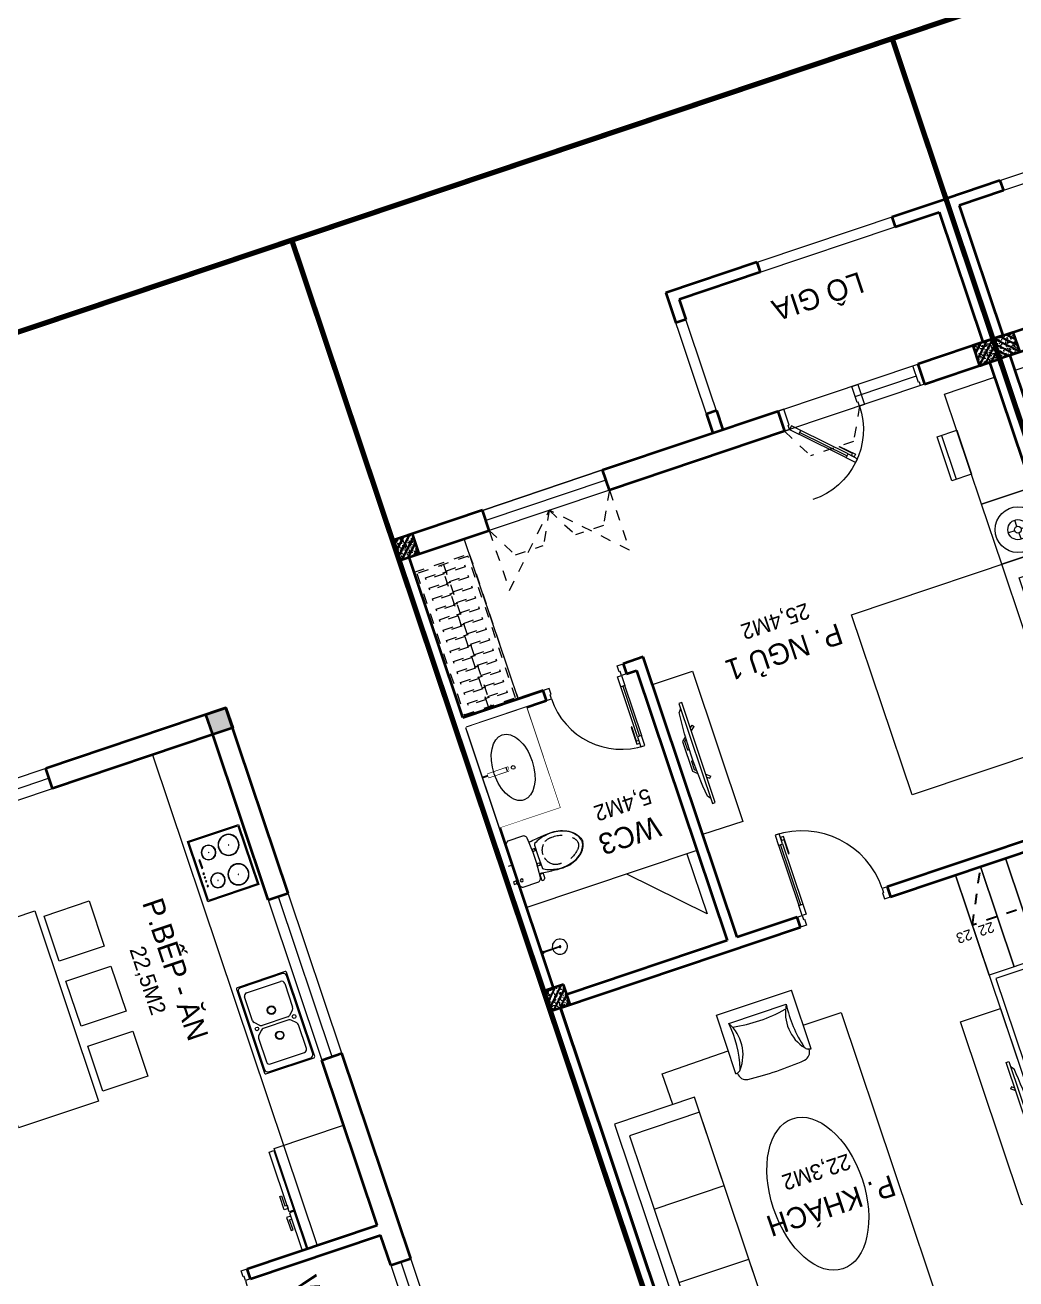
# Model space of a CAD drawing. Header units: metres. Extents: x 568336 to 569219, y 2065964 to 2066430.
# Drawn here: x 568500.63 to 568510.02, y 2066183.49 to 2066195.36 of the extents above; entities that cross this region are included whole.
import ezdxf

# ---------------------------------------------------------------- set-up
doc = ezdxf.new("R2010")
doc.units = ezdxf.units.M
for name, pattern in [('$AUDIT_BAD_LTYPE2', [0]), ('CENTER', [2, 1.25, -0.25, 0.25, -0.25]), ('DASHDOT2', [0.5, 0.25, -0.125, 0, -0.125]), ('HIDDEN', [0.375, 0.25, -0.125]), ('HIDDEN2', [0.1875, 0.125, -0.0625]), ('X-5M-G-MB PHONGNGU$0$HIDDEN2', [0.1875, 0.125, -0.0625]), ('xref-thap C (mb tang 32-2)$0$HIDDEN', [0.375, 0.25, -0.125])]:
    doc.linetypes.add(name, pattern=pattern)
doc.layers.get('0').update_dxf_attribs({"linetype": 'CONTINUOUS'})
doc.layers.get('DEFPOINTS').update_dxf_attribs({"linetype": 'CONTINUOUS'})
for name, color, linetype, lineweight in [('-CENTER', 143, 'CENTER', 13), ('-CONCRETE', 1, 'CONTINUOUS', 35), ('-DIM', 9, 'CONTINUOUS', 13), ('-DOOR', 137, 'CONTINUOUS', 9), ('-FURNITURE', 46, 'CONTINUOUS', 9), ('-HATCH', 8, 'CONTINUOUS', 5), ('-LINE1', 7, 'CONTINUOUS', 18), ('-LINE2', 252, 'CONTINUOUS', 9), ('-STEEL1', 1, 'CONTINUOUS', 35), ('-TEXT', 7, 'CONTINUOUS', 15), ('-WALL', 4, 'CONTINUOUS', 35), ('TEXT25', 2, 'CONTINUOUS', 13)]:
    doc.layers.add(name, color=color, linetype=linetype, lineweight=lineweight)
doc.layers.add('-RANH GIOI LO DAT', color=12, linetype='CONTINUOUS')
doc.layers.add('1-NETMANH', color=8, linetype='CONTINUOUS')
doc.styles.add('SVN_AVO_thuong', font='')
doc.styles.add('T1', font='', dxfattribs={"height": 200})
doc.styles.add('vnavanth', font='', dxfattribs={"width": 0.8})
doc.styles.get('SVN_AVO_thuong').set_extended_font_data('SVN-Avo')
doc.styles.get('T1').set_extended_font_data('VNgeometric Light')
doc.styles.get('vnavanth').set_extended_font_data('.VnAvantH')

# ---------------------------------------------------------------- blocks, each defined once
blk = doc.blocks.new('*U18')
at = {"linetype": '$AUDIT_BAD_LTYPE2'}
for p, q in [((70, 100), (69.99999999999999, 599.9999999999982)), ((89.99999999999999, 599.9999999999982), (90, 100))]:
    blk.add_line(p, q, dxfattribs=at)
for points in [[(49.99999999999999, 599.9999999999982), (89.99999999999999, 599.9999999999982), (89.99999999999999, 699.9999999999982), (49.99999999999999, 699.9999999999982), (49.99999999999999, 599.9999999999982)], [(49.99999999999999, 602.9059272893337), (50, 100)], [(50, 100), (90, 100), (90, 0), (50, 0), (50, 100)]]:
    blk.add_lwpolyline(points)
for points in [[(118.2698876160139, 494.5156181119073), (118.2698876160139, 664.1349438079906), (89.99999999999999, 664.1349438079906), (89.99999999999999, 635.8650561920058), (112.6159100928053, 635.8650561920058), (112.6159100928053, 494.5156181119073)], [(0, 0), (50, 0), (50, -40), (60, -40), (60, -100.0001724930698), (0, -100.0001724930698)], [(799.9999999999982, 7.105427357601134e-15), (749.9999999999982, 7.105427357601134e-15), (749.9999999999982, -40), (739.9999999999982, -40), (739.9999999999982, -100.0001724930698), (799.9999999999982, -100.0001724930698)]]:
    blk.add_lwpolyline(points, close=True)
at = {"linetype": '$AUDIT_BAD_LTYPE2', "ltscale": 0.3}
blk.add_arc((50, 0), 699.9999999999982, 0, 90, dxfattribs=at)
blk = doc.blocks.new('A$C14986441')
at = {"ltscale": 3}
for p, q in [((-250.0000004096655, 420.0579938191804), (-250.0000000046566, -419.9420061808196)), ((239.9999995855615, 430.0579940553871), (-240.0000004144385, 430.0579938240116)), ((249.9999999953434, -419.9420059388503), (249.9999995903345, 420.0579940611497)), ((-200.0000003639143, 325.0579938432784), (-200.0000002492452, 87.48440071480582)), ((169.9999996216502, 355.0579940216267), (-170.0000003783498, 355.0579938577721)), ((199.9999997507548, 87.48440090671647), (199.9999996360857, 325.0579940361204)), ((-191.2132036748226, 66.27119728422258), (-148.7867967832135, 23.84479043312604)), ((-127.5735933431424, 15.05799387820298), (127.5735929142684, 15.05799400119577)), ((148.7867963454919, 23.84479057660792), (191.213203196472, 66.27119746763492)), ((-200.0000000505825, -324.9420061567216), (-200.0000001650769, -87.36841302824905)), ((-191.2132036109688, -66.15520958823618), (-148.7867967602797, -23.72880269627785)), ((-127.5735933287069, -14.94200612179702), (127.5735929288203, -14.94200599880423)), ((148.7867963684257, -23.72880255279597), (191.2132032602094, -66.15520940389251)), ((199.9999998349231, -87.36841283540707), (199.9999999494175, -324.9420059638796)), ((169.9999999639113, -354.9420059783733), (-170.0000000360887, -354.9420061422279)), ((-240, -429.9420061759884), (240, -429.9420059446129))]:
    blk.add_line(p, q, dxfattribs=at)
blk.add_lwpolyline([(239.9999999807333, -389.9420059446129), (239.99999960477, 390.0579940553871, 0.414213562373095), (209.9999995903345, 420.0579940408934), (-210.0000004096655, 420.0579938384471, 0.414213562373095), (-240.00000039523, 390.0579938240116), (-240.0000000192667, -389.9420061759884, 0.414213562373095), (-210.0000000046566, -419.9420061615529), (209.9999999953434, -419.9420059591066, 0.414213562373095)], format="xyb", close=True, dxfattribs=at)
for centre, radius in [((-2.675224095582962e-07, 125.0579939396703), 40), ((-2.675224095582962e-07, 125.0579939396703), 35), ((-185.5000002072193, 0.05799385026330128), 17.5), ((185.4999997927807, 0.05799402913544327), 17.5), ((-1.469743438065052e-07, -124.9420060603297), 40), ((-1.469743438065052e-07, -124.9420060603297), 35)]:
    blk.add_circle(centre, radius, dxfattribs=at)
for centre, radius, start, end in [((-240.0000004096655, 420.0579938240116), 10, 90.00000002668041, 180.0000000266804), ((239.9999995903345, 420.0579940553871), 10, 2.668042644536231e-08, 90.00000002668041), ((-170.0000003639143, 325.0579938577721), 30, 90.00000002668041, 180.0000000266804), ((169.9999996360857, 325.0579940216267), 30, 2.668042644536231e-08, 90.00000002668041), ((-170.0000002492452, 87.48440073023085), 30, 180.0000000266804, 225.0000000235824), ((-127.5735933576361, 45.05799387820298), 30, 225.0000000235824, 270.0000000266804), ((127.5735928997747, 45.05799400119577), 30, 270.0000000266804, 315.0000000235823), ((169.9999997507548, 87.48440089315409), 30, 315.0000000235823, 2.668042644536231e-08), ((-170.0000001650769, -87.36841301375534), 30, 135.0000000235824, 180.0000000266804), ((-127.5735933142714, -44.94200612179702), 30, 90.00000002668041, 135.0000000235824), ((127.5735929432558, -44.94200599880423), 30, 45.00000002358239, 90.00000002668041), ((169.9999998349231, -87.36841284896946), 30, 2.668042644536231e-08, 45.00000002358239), ((-170.0000000505825, -324.9420061422279), 30, 180.0000000266804, 270.0000000266804), ((169.9999999494175, -324.9420059783733), 30, 270.0000000266804, 2.668042644536231e-08), ((-240.0000000046566, -419.9420061759884), 10, 180.0000000266804, 270.0000000266804), ((239.9999999953434, -419.9420059446129), 10, 270.0000000266804, 2.668042644536231e-08)]:
    blk.add_arc(centre, radius, start, end, dxfattribs=at)
blk = doc.blocks.new('A$C55AD6C8F')
at = {"ltscale": 3}
for p, q in [((-750, 623.9554341743351), (-750, 1000.000000000058)), ((-750, 1000.000000000058), (-704.3477934409166, 1000.000000000058)), ((-704.3477934409166, 1000.000000000058), (-704.3477934409166, 623.9554341743351)), ((0, 1000), (-695.2173631351907, 1000.000000000058)), ((-695.2173631351907, 1000.000000000058), (-695.2173631351907, 5.820766091346741e-11)), ((0, 0), (0, 1000)), ((-704.3477934409166, 623.9554341743351), (-749.9999999999418, 623.9554341743351)), ((-750, 613.395983129798), (-750, 17.63542316207895)), ((-704.3477934409166, 613.395983129798), (-749.9999999999418, 613.3959831297398)), ((-704.3477934409166, 17.63542316207895), (-704.3477934409166, 613.395983129798)), ((-750, 17.63542316207895), (-704.3477934409166, 17.63542316207895)), ((-695.2173631351907, 5.820766091346741e-11), (0, 0))]:
    blk.add_line(p, q, dxfattribs=at)
at = {"ltscale": 3, "elevation": -2.790667130434782e-09}
for points in [[(-750.0000000003492, 688.433921672462), (-750.0000000003492, 656.9339216743247), (-790.097850547405, 656.9339216743247), (-790.097850547405, 788.4142628387199), (-770.7718286834424, 788.4142628387199), (-770.7718286834424, 688.433921672462)], [(-750.0000000003492, 548.917495631671), (-750.0000000003492, 580.4174956298084), (-790.097850547405, 580.4174956298084), (-790.097850547405, 448.9371544654132), (-770.7718286834424, 448.9371544654132), (-770.7718286834424, 548.917495631671)]]:
    blk.add_lwpolyline(points, close=True, dxfattribs=at)
blk = doc.blocks.new('A$C23F441E4')
at = {"ltscale": 3}
blk.add_lwpolyline([(-300, -0.0002277038292959332), (-300, -510.0002277038293), (300, -510.0002277038293), (300, -0.0002277038292959332), (-300, -0.0002277038292959332)], dxfattribs=at)
for points in [[(-290, -10.0002277038293), (-290, -500.0002277038293), (290, -500.0002277038293), (290, -10.0002277038293)], [(-99.92361733876169, -45.7805013358593), (-15.01730352267623, -45.7805013358593), (-15.01730352267623, -56.33586340083275), (-99.92361733876169, -56.33586340083275)]]:
    blk.add_lwpolyline(points, close=True, dxfattribs=at)
for centre, radius in [((-139, -156.0002277038293), 70), ((-139, -156.0002277038293), 67), ((36.90287313051522, -47.90127239702269), 6.597286366527707), ((74.40287313051522, -47.90127239702269), 6.597286366527707), ((139, -156.0002277038293), 70), ((139, -156.0002277038293), 67), ((111.9028731305152, -47.90127239702269), 6.597286366527707), ((160.4028731305152, -47.90127239702269), 6.597286366527707), ((-139, -156.0002277038293), 2), ((139, -156.0002277038293), 2), ((-147.0336941294372, -358.653199238237), 100), ((-147.0336941294372, -358.653199238237), 97), ((147.0336941294372, -358.653199238237), 100), ((147.0336941294372, -358.653199238237), 97), ((-147.0336941294372, -358.653199238237), 2), ((147.0336941294372, -358.653199238237), 2)]:
    blk.add_circle(centre, radius, dxfattribs=at)
blk = doc.blocks.new('A$C5C575821')
at = {"layer": '-CONCRETE'}
h = blk.add_hatch(color=256, dxfattribs=at)
h.dxf.hatch_style = 1
h.paths.add_polyline_path([(-0.00237559899687767, 200.0000000000146), (-0.00237559899687767, 1.455191522836685e-11), (199.9976244010031, 1.455191522836685e-11), (199.9976244010031, 200.0000000000146)])
blk.add_lwpolyline([(-0.00237559899687767, 1.455191522836685e-11), (199.9976244010031, 1.455191522836685e-11), (199.9976244010031, 200.0000000000146), (-0.00237559899687767, 200.0000000000146)], close=True, dxfattribs=at)
blk = doc.blocks.new('A$C2896516a')
for points in [[(75, 1385.934425984509), (525, 1385.934425905347), (525.0000000782311, 1835.934425905347), (75.0000000782311, 1835.934425984509), (75, 1385.934425984509)], [(725, 1385.934425870422), (1175, 1385.934425792191), (1175.000000078231, 1835.934425792191), (725.0000000782311, 1835.934425870422), (725, 1385.934425870422)], [(1375, 1385.934425753978), (1825, 1385.934425675747), (1825.000000078231, 1835.934425675747), (1375.000000078231, 1835.934425753978), (1375, 1385.934425753978)], [(75, 450), (525, 450.0000000791624), (525.0000000782311, 7.916241884231567e-08), (75.0000000782311, 0), (75, 450)], [(725, 450.000000114087), (1175, 450.0000001923181), (1175.000000078231, 1.923181116580963e-07), (725.0000000782311, 1.140870153903961e-07), (725, 450.000000114087)], [(1375, 450.0000002305314), (1825, 450.0000003087625), (1825.000000078231, 3.087625373154879e-07), (1375.000000078231, 2.305314410477877e-07), (1375, 450.0000002305314)]]:
    blk.add_lwpolyline(points)
blk.add_lwpolyline([(0, 517.9672129922546), (1900, 517.9672129922546), (1900, 1317.967212992255), (0, 1317.967212992255)], close=True)
blk = doc.blocks.new('M25-T2')
at = {"layer": '-DOOR'}
blk.add_line((197184.0978768437, -553498.766055014), (197184.3171416948, -554898.7211332063), dxfattribs=at)
for points in [[(200534.3958733796, -551698.7211344244), (198934.3958733796, -551698.7211344244), (198934.3958733796, -551898.7211344338), (200534.3958733796, -551898.7211344338)], [(203184.4341364034, -551698.7211336324), (202584.4341364034, -551698.7211336324), (202584.4341364034, -551898.7211336324), (203184.4341364034, -551898.7211336324)], [(197084.3171416948, -554898.7211332063), (197284.3171416948, -554898.7211332063), (197284.3171416948, -553498.7211332063), (197084.3171416948, -553498.7211332063)]]:
    blk.add_lwpolyline(points, close=True, dxfattribs=at)
for points in [[(198934.3958733796, -551798.7211344335), (200534.3958733796, -551798.7211344335)], [(202584.4341364034, -551798.7211336333), (203184.4341364034, -551798.7211336333)]]:
    blk.add_lwpolyline(points, dxfattribs=at)
at = {"layer": '-FURNITURE'}
blk.add_line((197284.4341370043, -552498.721133511), (202184.3576097552, -552498.7211335113), dxfattribs=at)
at = {"layer": '-RANH GIOI LO DAT', "linetype": 'HIDDEN', "ltscale": 10, "const_width": 50}
blk.add_lwpolyline([(193084.434136099, -549698.7211336258), (193084.434136312, -563172.8749441393), (198078.8676139492, -568408.7440416755), (204084.4341360729, -568692.3653100221), (204084.4341364033, -549698.7211336258)], close=True, dxfattribs=at)
at = {"layer": '-WALL'}
for p, q in [((197084.4341370041, -551698.7211335266), (197084.3171416948, -553498.7211332063)), ((198934.3958733796, -551698.7211335266), (197084.4341370041, -551698.7211335266)), ((198934.3958733796, -551898.7211344338), (198934.3958733796, -551698.7211344333)), ((202584.4341364034, -551698.721133545), (200534.3958733796, -551698.7211335271)), ((200534.3958733796, -551898.7211344244), (200534.3958733796, -551698.7211344244)), ((202584.4341364034, -551898.7211335443), (202584.4341364034, -551698.721133545)), ((197284.4341370043, -551898.7211335134), (197284.3171416949, -553498.7667902107)), ((198934.3958733796, -551898.7211344338), (197284.4341370043, -551898.7211335134)), ((202184.3576097552, -551898.7211335443), (200534.3958733796, -551898.7211344338)), ((202184.3576097552, -553198.7211335239), (202184.3576097552, -551898.7211335443)), ((202284.3576097552, -553198.7211335239), (202284.3576097552, -551898.7211335443)), ((202584.4341364034, -551898.7211335443), (202284.3576097552, -551898.7211335443)), ((202284.3576097552, -553198.7211335239), (202184.3576097552, -553198.7211335239)), ((197284.2878928675, -553498.7211332063), (197084.2878928675, -553498.7211332063))]:
    blk.add_line(p, q, dxfattribs=at)
at = {"layer": '-DOOR', "xscale": -1, "rotation": 270}
blk.add_blockref('*U18', (202284.3576960017, -553998.7211335239), dxfattribs=at)
at = {"layer": '-FURNITURE', "xscale": -1}
for name, p, rotation in [('A$C55AD6C8F', (201184.3576097551, -551898.7211335364), 270), ('A$C23F441E4', (198469.1241123268, -552447.0134992546), 180)]:
    blk.add_blockref(name, p, dxfattribs=dict(at, rotation=rotation))
at = {"layer": '-FURNITURE', "rotation": 270}
blk.add_blockref('A$C14986441', (200060.0795003278, -552201.9010108258), dxfattribs=at)
at = {"layer": '-FURNITURE', "xscale": -1}
blk.add_blockref('A$C2896516a', (200230.2985961309, -555345.7518249822), dxfattribs=at)
at = {"layer": '-WALL', "xscale": -1}
blk.add_blockref('A$C5C575821', (197284.4317614051, -551898.7211335266), dxfattribs=at)
at = {"layer": '-TEXT', "color": 2, "style": 'vnavanth'}
blk.add_text('wc2A', height=199.9591899200177, dxfattribs=at).set_placement((202434.5494982806, -552794.3319045056))
at = {"layer": 'TEXT25'}
for s, height, rotation, style, p in [('P.BẾP - ĂN', 200, 1.005123984043621e-08, 'SVN_AVO_thuong', (198580.1410613177, -553040.2290525613)), ('22,5M2', 150, 359.9999999899487, 'T1', (198961.394994469, -553295.3060323624))]:
    blk.add_text(s, height=height, rotation=rotation, dxfattribs=dict(at, style=style)).set_placement(p)
blk = doc.blocks.new('*U150')
at = {"linetype": '$AUDIT_BAD_LTYPE2'}
for p, q in [((70, 100), (69.99999999999999, 600.0000000000018)), ((89.99999999999999, 600.0000000000018), (90, 100))]:
    blk.add_line(p, q, dxfattribs=at)
for points in [[(49.99999999999999, 600.0000000000018), (89.99999999999999, 600.0000000000018), (89.99999999999999, 700.0000000000018), (49.99999999999999, 700.0000000000018), (49.99999999999999, 600.0000000000018)], [(49.99999999999999, 602.9059272893373), (50, 100)], [(50, 100), (90, 100), (90, 0), (50, 0), (50, 100)]]:
    blk.add_lwpolyline(points)
for points in [[(118.2698876160139, 494.515618111911), (118.2698876160139, 664.1349438079942), (89.99999999999999, 664.1349438079942), (89.99999999999999, 635.8650561920094), (112.6159100928053, 635.8650561920094), (112.6159100928053, 494.515618111911)], [(0, 0), (50, 0), (50, -40), (60, -40), (60, -99.99998804123416), (0, -99.99998804123416)], [(800.0000000000018, 7.105427357600876e-15), (750.0000000000018, 7.105427357600876e-15), (750.0000000000018, -40), (740.0000000000018, -40), (740.0000000000018, -99.99998804123415), (800.0000000000018, -99.99998804123415)]]:
    blk.add_lwpolyline(points, close=True)
at = {"linetype": '$AUDIT_BAD_LTYPE2', "ltscale": 0.3}
blk.add_arc((50, 0), 700.0000000000018, 0, 90, dxfattribs=at)
blk = doc.blocks.new('*U152')
at = {"linetype": '$AUDIT_BAD_LTYPE2'}
for p, q in [((70, 100), (70, 699.9999999999982)), ((90, 699.9999999999982), (90, 100))]:
    blk.add_line(p, q, dxfattribs=at)
for points in [[(50, 699.9999999999982), (90, 699.9999999999982), (90, 799.9999999999982), (50, 799.9999999999982), (50, 699.9999999999982)], [(50, 702.9059272893337), (50, 100)], [(50, 100), (90, 100), (90, 0), (50, 0), (50, 100)]]:
    blk.add_lwpolyline(points)
for points in [[(118.2698876160139, 594.5156181119073), (118.2698876160139, 764.1349438079906), (90, 764.1349438079906), (90, 735.8650561920058), (112.6159100928053, 735.8650561920058), (112.6159100928053, 594.5156181119073)], [(0, 0), (50, 0), (50, -40), (60, -40), (60, -99.99999999999272), (0, -99.99999999999272)], [(899.9999999999982, 1.3252863207713e-28), (849.9999999999982, 1.3252863207713e-28), (849.9999999999982, -40.00000000000001), (839.9999999999982, -40.00000000000001), (839.9999999999982, -99.99999999999272), (899.9999999999982, -99.99999999999272)]]:
    blk.add_lwpolyline(points, close=True)
at = {"linetype": '$AUDIT_BAD_LTYPE2', "ltscale": 0.3}
blk.add_arc((50, 0), 799.9999999999982, 0, 90, dxfattribs=at)
blk = doc.blocks.new('1800X2000')
at = {"layer": '-FURNITURE'}
blk.add_line((325497.3064970744, 17765.29446492715), (325497.3064973904, 19565.2944651944), dxfattribs=at)
for points in [[(323997.3057774993, 19565.2944651944), (325997.3064971831, 19565.2944651944), (325997.3064971831, 17765.29446484288), (323997.3057774993, 17765.29446484288)], [(325612.9490047574, 19390.79434491032), (325919.0064973457, 19390.79434491032), (325919.0064973457, 18691.29434485664), (325612.9490047574, 18691.29434485664)], [(325612.9490046239, 18629.79434491026), (325919.0064972151, 18629.79434491026), (325919.0064972151, 17946.79434485664), (325612.9490046239, 17946.79434485664)]]:
    blk.add_lwpolyline(points, close=True, dxfattribs=at)
blk = doc.blocks.new('XR.MB.LM123$0$tvi 1')
blk.add_lwpolyline([(28.54445810673496, -2.291926648467779e-10), (28.54445810673496, -999.9999999999964), (-7.275957614183426e-12, -1000), (0, 0)], close=True)
for points in [[(28.54445810680045, -50.31958968611434), (52.37372755713295, -80.86315460130209)], [(-24.09820395050338, -235.5599978379832), (-39.09879504836863, -251.7939635238108)], [(0, -255.9952397129928), (-24.09820395050338, -235.5599978379832)], [(0, -284.7849796677438), (-39.09879504836863, -251.7939635238108)], [(69.66229681991535, -315.0836646851385), (111.1934016081432, -350.2927865858655), (111.193401608034, -649.712917566063), (69.68611289083492, -684.9110379843005)], [(89.09002233762294, -445.7449799550195), (89.09002233762294, -359.9578938602899), (70.91298945683957, -344.6203678706661)], [(89.09002233762294, -445.7449799550195), (73.49991829216015, -445.7449799550232)], [(89.09002233768115, -554.2550200447404), (89.09002233773936, -640.0421061392371), (70.91298945678864, -655.3796321293303)], [(89.09002233768115, -554.2550200447404), (73.49991829216015, -554.2550200447404)], [(0, -715.2150203320198), (-39.09879504836863, -748.2060364759491)], [(-24.09820395050338, -764.4400021620095), (-39.09879504836863, -748.2060364759491)], [(0, -744.004760287), (-24.09820395050338, -764.4400021620095)], [(28.54445810674224, -949.680410313882), (52.37372755713295, -919.1368453984578)]]:
    blk.add_lwpolyline(points)
blk.add_arc((-4025.16618952866, -499.9999999999964), 4099.025185406737, 354.1310878512652, 5.868912148527433)
blk = doc.blocks.new('ghe11asdsdsdsd')
at = {"layer": '-FURNITURE', "ltscale": 5}
for p, q in [((-454.1512245237245, 641.9073886275291), (-454.093361600535, -60.42008052262099)), ((446.9845405295782, 642.5119281820953), (445.2090906954836, -59.49456913078757)), ((339.4434767446655, 74.7769195077999), (-347.9447826922697, 73.86721415390639)), ((445.2090906954836, -59.49456913078757), (-454.093361600535, -60.42008052262099))]:
    blk.add_line(p, q, dxfattribs=at)
for centre, radius, start, end in [((-329.6609394550032, 640.4347183164282), 102.5030657496747, 97.790878171796, 180.4720192216976), ((13.76703277978231, -3057.035900902003), 3815.794779152998, 85.15051378916075, 95.37323135559144), ((322.4963123202615, 643.5363927781655), 102.5030657496747, 359.5521671507362, 82.23330821456577), ((-556.8192392717756, 172.0380743239075), 480.9551723817158, 73.62802494144414, 77.67439557183955), ((-435.3449582978792, 585.5188594441861), 49.99999999999999, 17.29045382422632, 73.62802494144414), ((-752.7215750947944, 311.3200961878028), 469.2846926992153, 329.6029749418909, 39.82713105222346), ((-1717.077797784907, 235.4868877488407), 1378.639231958857, 353.2676599931669, 15.34770349738529), ((744.7327549548354, 311.2790322922665), 469.2468948897888, 140.0381535895592, 210.2652298418676), ((1708.833027020766, 233.2264510887835), 1378.526022415482, 164.5192846221356, 186.6002375866197), ((428.017340289487, 586.1773279104382), 49.99999999999999, 106.2083736517696, 162.5459446768903), ((548.310481298744, 172.35137315467), 480.9551723817158, 102.1620030057203, 106.2083736517696), ((-1.445652381749824, -1576.057105405802), 1730.279692069412, 79.6029490361376, 100.5814174655623)]:
    blk.add_arc(centre, radius, start, end, dxfattribs=at)
blk = doc.blocks.new('SOFA 2500')
at = {"layer": '-FURNITURE'}
for p, q in [((267948.7536068321, 8788.429872642053), (268648.7536068321, 8788.429872642053)), ((267948.7536068321, 8055.096539308724), (268648.7536068321, 8055.096539308724))]:
    blk.add_line(p, q, dxfattribs=at)
for points in [[(267848.7536068321, 9671.763205975389), (268648.7536068321, 9671.763205975389), (268648.7536068321, 7171.763205975389), (267848.7536068321, 7171.763205975389)], [(267948.7536068321, 9521.763205975389), (268648.7536068321, 9521.763205975389), (268648.7536068321, 7321.763205975389), (267948.7536068321, 7321.763205975389)]]:
    blk.add_lwpolyline(points, close=True, dxfattribs=at)
blk = doc.blocks.new('A$C18091ED7')
for p, q in [((9.957147995010018e-09, -42.13376978135784), (0, -3.786117304116488e-07)), ((146.1412317672475, -26.59467297248193), (179.181621938591, -26.59467296488583)), ((146.1412317672475, -26.59467297248193), (146.1412317680188, -30.17859706786112)), ((146.1412317680188, -30.17859706786112), (165.7503655985456, -30.17859706340823)), ((153.0594147269658, -36.79204952501459), (146.1412317680188, -30.17859706786112)), ((152.3191092506386, -2.717133611440659e-07), (152.3191092568413, -26.59467297093943)), ((152.3191092506386, -2.717133611440659e-07), (179.1816219322718, -2.654269337654114e-07)), ((153.0594147269658, -36.79204952501459), (165.7503656001572, -36.79204952192958)), ((153.0594147275151, -39.73033438943094), (153.0594147269658, -36.79204952501459)), ((153.0594147275151, -39.73033438943094), (178.4413164740145, -39.73033438349376)), ((153.0594147275151, -39.73033438943094), (178.4413164740145, -39.73033438349376)), ((153.0594147275151, -39.73033438943094), (153.0594147281554, -42.13376974494895)), ((185.3594994290725, -30.17859705851879), (165.7503655985456, -30.17859706340823)), ((178.4413164733487, -36.79204951884458), (165.7503656001572, -36.79204952192958)), ((185.3594994290725, -30.17859705851879), (178.4413164733487, -36.79204951884458)), ((178.4413164733487, -36.79204951884458), (178.4413164740145, -39.73033438349376)), ((178.4413164740145, -39.73033438349376), (178.4413164746547, -42.1337697392446)), ((179.1816219322718, -2.654269337654114e-07), (179.181621938591, -26.59467296488583)), ((179.181621938591, -26.59467296488583), (185.3594994283012, -26.59467296337243)), ((185.3594994283012, -26.59467296337243), (185.3594994290725, -30.17859705851879)), ((-83.25994817525861, -267.3592828898691), (-83.259948167517, -299.9634285944048)), ((-83.25994817257379, -278.4883151478134), (-83.25994817046012, -287.6388527823146)), ((-60.91100930959874, -290.0299398849311), (-83.25994816994717, -290.0299398901407)), ((-62.88950393904452, -265.3807882612164), (-81.28145355204106, -265.3807882657275)), ((-60.91100931491019, -267.3592828844266), (-60.91100930728498, -299.9634285889624)), ((60.9110093945892, -267.3592828557594), (60.9110094022144, -299.9634285600623)), ((60.91100939990065, -290.029939856031), (83.25994826024908, -290.0299398510542)), ((62.88950401780676, -265.3807882316178), (81.2814536308033, -265.3807882273395)), ((83.25994825493763, -267.3592828505498), (83.25994826256283, -299.9634285550856)), ((83.25994825750604, -278.488315108727), (83.2599482596197, -287.6388527429954)), ((165.3959958605519, -261.9873972070927), (165.3959958671003, -289.7349902229907)), ((167.8691141396885, -259.5142789271486), (228.0810223811895, -259.5142789128586)), ((167.8691141472664, -292.2081085020036), (206.7175896017579, -292.2081084926904)), ((230.5541406641933, -274.3229751045001), (230.5541406613593, -261.9873971916386))]:
    blk.add_line(p, q)
for points in [[(230.0000000517721, -218.5046414944518, -0.1374073801801567), (225.4781190853137, -234.6482587013161), (221.7949787454636, -240.7070387715066, -0.2360805181595358), (198.2560902649639, -255.4947853636986, -0.0519608230665726), (-198.2560901437319, -255.4947854572965, -0.236080518165078), (-221.7949786317113, -240.7070388760185), (-225.4781189743626, -234.6482588077488, -0.1374073801809237), (-229.9999999484608, -218.5046416030382), (-229.9999999831671, -71.98694829508895, -0.1989123673786679), (-226.3782021181105, -63.2431547633314), (-208.8906150607545, -45.75556769772083, -0.1989123673792025), (-200.1468215308087, -42.13376982865157), (9.971699910238385e-09, -42.13376978135784), (200.1468215506357, -42.13376973403501, -0.1989123673792025), (208.8906150822841, -45.75556759897154), (226.3782021480001, -63.24315465634572, -0.1989123673791691), (230.0000000170658, -71.98694818626973)], [(144.14367173758, -618.9627606730501, -0.2124047892419209), (26.30999211127346, -734.491494372196, -0.0276853236339062), (-0.5628229983012716, -738.609219571983, -0.0222792448073508), (-26.30999181118386, -734.4914943844487, -0.2124047892421136), (-144.1436714920528, -618.9627607410075, -0.1427957259999892), (-167.2376623962118, -428.0139674870588, -0.0930051380368448), (-127.9331820271946, -309.1271633332653, -0.2564387014614383), (-111.240849547703, -299.9634286007786), (4.746470949612558e-08, -299.9634285748762), (111.2408496426324, -299.9634285482753, -0.2564387014619951), (127.933182126606, -309.1271632729331, -0.0930051380368741), (167.2376625517572, -428.0139674081001, -0.1427957260000456)]]:
    blk.add_lwpolyline(points, format="xyb", close=True)
at = {"linetype": 'xref-thap C (mb tang 32-2)$0$HIDDEN', "ltscale": 100}
blk.add_lwpolyline([(61.00044987679576, -669.0176259216969, -0.1990312026443698), (1.417429302819073e-07, -698.769823720475, -0.1990312026443799), (-61.00044960746891, -669.0176259504806, -0.2189240232571595), (-131.9321382956405, -478.313622940972, -0.1537914605682739), (-112.4681372026971, -403.989815428853, -0.2367011859554165), (5.876427167095244e-08, -347.5870280214876, -0.2367011859554843), (112.4681373467611, -403.9898153757968, -0.1537914605681893), (131.9321384748619, -478.313622878748, -0.2189240232571754)], format="xyb", close=True, dxfattribs=at)
blk.add_circle((165.7503656100234, -78.39166221523192), 13.90362011701458)
for centre, radius, start, end in [((-81.28145355158267, -267.3592828894034), 1.978494623656905, 90.00000001354867, 180.0000000133402), ((-62.88950393858613, -267.3592828848923), 1.978494623656905, 1.334021322268115e-08, 90.00000001354867), ((62.88950401826514, -267.3592828552937), 1.978494623656905, 90.00000001354867, 180.0000000133402), ((81.28145363126168, -267.3592828510155), 1.978494623656905, 1.334021322268115e-08, 90.00000001354867), ((167.8691141402633, -261.9873972065106), 2.473118279571131, 90.00000001354867, 180.0000000133402), ((167.8691141466952, -289.7349902224087), 2.473118279571131, 180.0000000133402, 270.0000000135486), ((206.717589598069, -276.6690117186226), 15.53909677420133, 270.0000000135486, 306.4658507565522), ((168.3527972659103, -224.7572911087773), 80.08895368617857, 306.4658507565522, 320.3122930343796), ((228.0810223845983, -274.3229751050822), 2.473118279571131, 320.3122930343796, 1.334021322268115e-08)]:
    blk.add_arc(centre, radius, start, end)
for points, knots in [([(-155.6468228230951, -259.4535552573798), (-156.6353001506941, -267.2522313103836), (-164.2940232875517, -328.394745314552), (-169.1545302536251, -385.0939582949213), (-183.68571763406, -527.7705276800843), (-135.602968026873, -679.1126648240606), (-50.29344375100118, -735.2493608418445), (-19.70048385594782, -741.0901266933652), (1.531116140540689e-07, -743.6724421556864)], [130.6139379315478, 130.6139379315478, 130.6139379315478, 130.6139379315478, 152.8521090939923, 311.1293507817257, 417.703951170228, 561.3833927516608, 697.6926317810714, 710.812262267882, 710.812262267882, 710.812262267882, 710.812262267882]), ([(155.6468228994709, -259.4535551877343), (156.6353002305841, -267.2522312389628), (164.2940233960289, -328.3947452375724), (169.1545303888706, -385.0939582149149), (183.6857178367027, -527.7705275934422), (135.6029683008201, -679.1126647599449), (50.29344405157826, -735.2493608178338), (19.70048415924612, -741.0901266841101), (1.530679583083838e-07, -743.6724421554536)], [130.613937934949, 130.613937934949, 130.613937934949, 130.613937934949, 152.8521090939923, 311.1293507817257, 417.703951170228, 561.3833927516608, 697.6926317810714, 710.812262267882, 710.812262267882, 710.812262267882, 710.812262267882])]:
    blk.add_open_spline(points, degree=3, knots=knots)
blk = doc.blocks.new('shower')
for points in [[(180919.3447017173, -32316.45425928477), (180912.3337561736, -32316.45425928477), (180912.3337561736, -32146.62790954509), (180919.3447017173, -32146.62790954509)], [(180929.3839969719, -32326.62790954066), (180902.2944609144, -32326.62790954066), (180902.2944609144, -32316.45425928477), (180929.3839969719, -32316.45425928477)]]:
    blk.add_lwpolyline(points, close=True)
for radius, start, end in [(72, 272.7906698559544, 267.2093301440456), (8.346062492523743, 294.8355446212717, 245.1644553787283)]:
    blk.add_arc((180915.8392289462, -32146.62790954416), radius, start, end)
blk = doc.blocks.new('Sink_Cicle')
blk.add_lwpolyline([(17.49999987077899, -50.00226151314564), (-17.49999987077899, -49.99773848685436), (-17.51615354442038, -252.2967581441626), (17.48384613892995, -252.3012811850058)], close=True)
blk.add_circle((0, -300), 17.5)
at = {"layer": 'DEFPOINTS'}
blk.add_line((0, -100), (0, 0), dxfattribs=at)
blk.add_wipeout([(17.499999870775355, -50.00226151314928), (-17.49999987078263, -49.99773848685436), (-17.516153544427652, -252.29675814416623), (17.48384613892631, -252.3012811850058)])
at = {"layer": '-FURNITURE', "linetype": 'Continuous'}
blk.add_ellipse((0, -300), major_axis=(-325, 0), ratio=0.5846153846153846, dxfattribs=at)
blk.add_line((-17.51421511289664, -237.2967582757119), (17.48578462866135, -237.3012813020032))
blk = doc.blocks.new('*U146')
at = {"ltscale": 300}
blk.add_lwpolyline([(0, 0), (999.4913685167412, 0), (999.4913685167412, -600), (0, -600)], close=True, dxfattribs=at)
blk.add_wipeout([(0, 7.503331289626658e-12), (999.4913685167317, 7.503331289626658e-12), (999.4913685167317, -600.0000000000001), (0, -600.0000000000001)], dxfattribs=at)
blk.add_blockref('Sink_Cicle', (499.7456842583706, 0), dxfattribs=at)
blk = doc.blocks.new('12PLMP12')
at = {"color": 0, "linetype": 'ByBlock'}
for p, q in [((-1.25, 0), (-3.75, 0)), ((0, 1.25), (0, 3.75)), ((1.25, 0), (3.75, 0)), ((0, -1.25), (0, -3.75))]:
    blk.add_line(p, q, dxfattribs=at)
for radius in [8.5, 3.75, 1.25]:
    blk.add_circle((0, 0), radius, dxfattribs=at)
blk = doc.blocks.new('*U206')
at = {"linetype": 'X-5M-G-MB PHONGNGU$0$HIDDEN2'}
for points in [[(0, 600.0000000004657), (0, 0), (1581.478970114152, -5.343121944064298e-10), (1581.478970114152, 599.9999999999313)], [(1561.478970114152, 579.999661371858), (1561.478970114152, 19.99966137185813), (20, 20.00000000046566), (20, 580.0000000004657)], [(1561.478970114152, 286.6991212949402), (1561.478970114152, 313.099121294847), (20, 313.0991212953813), (19.99999859370291, 286.6991212952417)], [(113.7817614636733, 319.1750910408318), (109.4317788550979, 319.1750910408318), (109.4317788550979, 280.441767644881), (113.7817614636733, 280.441767644881)], [(227.7817614636733, 319.1750910407849), (223.4317788550979, 319.1750910407849), (223.4317788550979, 280.4417676448341), (227.7817614636733, 280.4417676448341)], [(341.7817614636733, 319.175091040738), (337.4317788550979, 319.175091040738), (337.4317788550979, 280.4417676447872), (341.7817614636733, 280.4417676447872)], [(455.7817614636733, 319.1750910406911), (451.4317788550979, 319.1750910406911), (451.4317788550979, 280.4417676447403), (455.7817614636733, 280.4417676447403)], [(569.7817614636733, 319.1750910406442), (565.431778855098, 319.1750910406442), (565.431778855098, 280.4417676446934), (569.7817614636733, 280.4417676446934)], [(683.7817614636733, 319.1750910405973), (679.431778855098, 319.1750910405973), (679.431778855098, 280.4417676446465), (683.7817614636733, 280.4417676446465)], [(797.7817614636733, 319.1750910405504), (793.431778855098, 319.1750910405504), (793.431778855098, 280.4417676445996), (797.7817614636733, 280.4417676445996)], [(911.7817614636733, 319.1750910405035), (907.431778855098, 319.1750910405035), (907.431778855098, 280.4417676445527), (911.7817614636733, 280.4417676445527)], [(1025.781761463673, 319.1750910404566), (1021.431778855098, 319.1750910404566), (1021.431778855098, 280.4417676445057), (1025.781761463673, 280.4417676445057)], [(1139.781761463673, 319.1750910404097), (1135.431778855098, 319.1750910404097), (1135.431778855098, 280.4417676444588), (1139.781761463673, 280.4417676444588)], [(1253.781761463673, 319.1750910403628), (1249.431778855098, 319.1750910403628), (1249.431778855098, 280.4417676444119), (1253.781761463673, 280.4417676444119)], [(1367.781761463673, 319.1750910403159), (1363.431778855098, 319.1750910403159), (1363.431778855098, 280.441767644365), (1367.781761463673, 280.441767644365)], [(1481.781761463673, 319.175091040269), (1477.431778855098, 319.175091040269), (1477.431778855098, 280.4417676443181), (1481.781761463673, 280.4417676443181)]]:
    blk.add_lwpolyline(points, close=True, dxfattribs=at)
for points in [[(122.2409142897814, 313.1103512093413), (122.2409142897814, 515.2497102723445), (100.1765458012815, 515.2497102723445), (100.1765458012815, 313.1103512093413)], [(236.2409142897814, 313.1103512092944), (236.2409142897814, 515.2497102722975), (214.1765458012815, 515.2497102722975), (214.1765458012815, 313.1103512092944)], [(350.2409142897814, 313.1103512092475), (350.2409142897814, 515.2497102722507), (328.1765458012815, 515.2497102722507), (328.1765458012815, 313.1103512092475)], [(464.2409142897814, 313.1103512092006), (464.2409142897814, 515.2497102722037), (442.1765458012815, 515.2497102722037), (442.1765458012815, 313.1103512092006)], [(578.2409142897814, 313.1103512091537), (578.2409142897814, 515.2497102721569), (556.1765458012815, 515.2497102721569), (556.1765458012815, 313.1103512091537)], [(692.2409142897814, 313.1103512091068), (692.2409142897814, 515.24971027211), (670.1765458012815, 515.24971027211), (670.1765458012815, 313.1103512091068)], [(806.2409142897814, 313.1103512090599), (806.2409142897814, 515.249710272063), (784.1765458012815, 515.249710272063), (784.1765458012815, 313.1103512090599)], [(920.2409142897814, 313.110351209013), (920.2409142897814, 515.2497102720162), (898.1765458012815, 515.2497102720162), (898.1765458012815, 313.110351209013)], [(1034.240914289781, 313.1103512089661), (1034.240914289781, 515.2497102719692), (1012.176545801281, 515.2497102719692), (1012.176545801281, 313.1103512089661)], [(1148.240914289781, 313.1103512089192), (1148.240914289781, 515.2497102719224), (1126.176545801281, 515.2497102719224), (1126.176545801281, 313.1103512089192)], [(1262.240914289781, 313.1103512088723), (1262.240914289781, 515.2497102718754), (1240.176545801281, 515.2497102718754), (1240.176545801281, 313.1103512088723)], [(1376.240914289781, 313.1103512088254), (1376.240914289781, 515.2497102718285), (1354.176545801281, 515.2497102718285), (1354.176545801281, 313.1103512088254)], [(1490.240914289781, 313.1103512087785), (1490.240914289781, 515.2497102717816), (1468.176545801281, 515.2497102717816), (1468.176545801281, 313.1103512087785)], [(100.1765458012815, 286.7103512094345), (100.1765458012815, 92.0852110228024), (122.2409142897814, 92.0852110228024), (122.2409142897814, 286.7103512094345)], [(214.1765458012815, 286.7103512093876), (214.1765458012815, 92.08521102275549), (236.2409142897814, 92.08521102275549), (236.2409142897814, 286.7103512093876)], [(328.1765458012815, 286.7103512093407), (328.1765458012815, 92.08521102270858), (350.2409142897814, 92.08521102270858), (350.2409142897814, 286.7103512093407)], [(442.1765458012815, 286.7103512092938), (442.1765458012815, 92.08521102266168), (464.2409142897814, 92.08521102266168), (464.2409142897814, 286.7103512092938)], [(556.1765458012815, 286.7103512092469), (556.1765458012815, 92.08521102261477), (578.2409142897814, 92.08521102261477), (578.2409142897814, 286.7103512092469)], [(670.1765458012815, 286.7103512092), (670.1765458012815, 92.08521102256786), (692.2409142897814, 92.08521102256786), (692.2409142897814, 286.7103512092)], [(784.1765458012815, 286.7103512091531), (784.1765458012815, 92.08521102252095), (806.2409142897814, 92.08521102252095), (806.2409142897814, 286.7103512091531)], [(898.1765458012815, 286.7103512091062), (898.1765458012815, 92.08521102247404), (920.2409142897814, 92.08521102247404), (920.2409142897814, 286.7103512091062)], [(1012.176545801281, 286.7103512090592), (1012.176545801281, 92.08521102242715), (1034.240914289781, 92.08521102242715), (1034.240914289781, 286.7103512090592)], [(1126.176545801281, 286.7103512090123), (1126.176545801281, 92.08521102238024), (1148.240914289781, 92.08521102238024), (1148.240914289781, 286.7103512090123)], [(1240.176545801281, 286.7103512089654), (1240.176545801281, 92.08521102233333), (1262.240914289781, 92.08521102233333), (1262.240914289781, 286.7103512089654)], [(1354.176545801281, 286.7103512089186), (1354.176545801281, 92.08521102228642), (1376.240914289781, 92.08521102228642), (1376.240914289781, 286.7103512089186)], [(1468.176545801281, 286.7103512088717), (1468.176545801281, 92.0852110222395), (1490.240914289781, 92.0852110222395), (1490.240914289781, 286.7103512088717)]]:
    blk.add_lwpolyline(points, dxfattribs=at)
blk = doc.blocks.new('X-5M-G-MB PHONGNGU$0$A$C25DB0C3F')
at = {"elevation": -1.640194e-10}
for points in [[(197.042397281708, 437.8598038521595), (197.0369402521756, -4.041241481900215e-06), (2.670008689165115e-05, 0.002451622160151601), (0.005483729648403823, 437.8622595155612)], [(0.005483729648403823, 437.8622595155612), (197.0369402521756, 437.8622595153283), (197.0369402521756, -4.041241481900215e-06), (0.005483729648403823, -4.041226929984987e-06)]]:
    blk.add_lwpolyline(points, close=True, dxfattribs=at)
at = {"elevation": -1.640194e-10, "flags": 128}
blk.add_lwpolyline([(43.79146451898851, 437.8617138124537), (43.78600748942699, 0.001905919052660465)], dxfattribs=at)
blk = doc.blocks.new('*U151')
at = {"linetype": '$AUDIT_BAD_LTYPE2'}
for p, q in [((134.8528137423857, 56.56854249492379), (488.4062043356582, 410.1219330881962)), ((502.5483399593892, 395.9797974644653), (148.9949493661167, 42.42640687119284))]:
    blk.add_line(p, q, dxfattribs=at)
for points in [[(474.2640687119273, 424.2640687119272), (502.5483399593892, 395.9797974644653), (573.2590180780439, 466.69047558312), (544.974746830582, 494.9747468305819), (474.2640687119273, 424.2640687119272)], [(476.3188696038515, 426.3188696038514), (120.7106781186548, 70.71067811865474)], [(120.7106781186548, 70.71067811865474), (148.9949493661167, 42.42640687119284), (78.2842712474619, -28.2842712474619), (50, 0), (120.7106781186548, 70.71067811865474)]]:
    blk.add_lwpolyline(points)
for points in [[(447.9494474537137, 301.4012464854598), (567.8884228737038, 421.3402219054498), (547.8985936370387, 441.3300511421148), (527.9087644003944, 421.3402219054705), (543.9006277897223, 405.3483585161426), (443.9514816063765, 305.3992123327969)], [(0, 0), (50, 0), (50, -40), (60, -40), (60, -199.3588634537518), (0, -199.3588634537518)], [(799.9999999999982, 7.105427357601134e-15), (749.9999999999982, 7.105427357601134e-15), (749.9999999999982, -40), (739.9999999999982, -40), (739.9999999999982, -199.3588634537518), (799.9999999999982, -199.3588634537518)]]:
    blk.add_lwpolyline(points, close=True)
at = {"linetype": '$AUDIT_BAD_LTYPE2', "ltscale": 0.3}
blk.add_arc((50, 0), 699.9999999999982, 0, 90, dxfattribs=at)
blk = doc.blocks.new('D12')
at = {"layer": '-DOOR'}
for p, q in [((0, 200.0213350024052), (1200, 200.0213350024052)), ((0, 100), (1200, 100.2985981091746)), ((0, 0), (1200, 0.2985981091745802))]:
    blk.add_line(p, q, dxfattribs=at)
at = {"layer": '-LINE2', "linetype": 'HIDDEN2', "ltscale": 10}
for p, q in [((0, 200), (0, 800)), ((0, 800), (600, 200.0213350024052)), ((1200, 800), (600, 200.0213350024052)), ((1200, 200), (1200, 800)), ((1200, 200), (1200, 800)), ((0, 200.0213350024052), (160.3887441940024, 500)), ((160.3887441940024, 500), (439.4600093320769, 500.1492614196613)), ((600, 200.0213350024052), (439.4600093320769, 500.1492614196613)), ((600, 200.0213350024052), (760.5399906679231, 500.1492614196613)), ((1039.611255805998, 500), (760.5399906679231, 500.1492614196613)), ((1200, 200.0213350024052), (1039.611255805998, 500))]:
    blk.add_line(p, q, dxfattribs=at)
blk = doc.blocks.new('18x35')
at = {"layer": '-HATCH'}
h = blk.add_hatch(dxfattribs=at)
h.set_pattern_fill('CHAU-01', color=256, scale=10, angle=-1.272221872585407e-14, pattern_type=2)
h.set_pattern_definition([(49.99999999999999, (0, 0), (71.72601826007535, -6.275213498259527), [7.5, -82.5]), (355, (0, 0), (-13.87513336129999, 75.21921337000119), [6, -66]), (100.4514, (5.977167999997619, -0.5229339999999638), (57.85093817140217, 68.94395420609534), [6.374019000000001, -70.1142112]), (46.18419999999998, (0, 20), (106.7241048625644, -16.55190143290183), [11.25, -123.75]), (96.63559999999998, (8.89367449999554, 18.62066930000003), (93.46627055487036, 97.41178709004416), [9.561028799999994, -105.1713]), (351.1842, (0, 20), (93.46619451336275, 97.41186009253245), [9, -99]), (20.99999999999998, (10, 15), (59.69070521184616, -40.2618890665339), [7.5, -82.5]), (326.0000000000001, (10, 15), (24.33153319215819, 72.5150045046853), [6, -66]), (71.45139999999999, (14.97422329999972, 11.64483940000002), (84.022262858149, 32.25304967099522), [6.374019000000001, -70.1142112]), (37.49999999999998, (0, 0), (1.215985531729074, 33.28938538313115), [0, -65.19999999999999, 0, -67, 0, -66.25]), (7.499999999999987, (0, 0), (26.30695374421487, 39.44117118823602), [0, -38.2, 0, -63.7, 0, -25.25]), (327.5, (-22.30000000000291, 0), (53.3822436172409, -2.255487173437988), [0, -25, 0, -78, 0, -103.5]), (317.5, (-32.30000000000291, 0), (58.31861693423862, 10.01049823323176), [0, -32.5, 0, -51.8, 0, -73.5]), (44.99999999999999, (0, 0), (-30.05203820042826, 30.05203820042828), []), (44.99999999999999, (0, 12.25), (-30.05203820042826, 30.05203820042828), [])])
h.paths.add_polyline_path([(96508.03118051568, 47993.04977023201), (96508.03118051568, 47793.04977023201), (96708.03118051568, 47793.04977023201), (96708.03118051568, 47993.04977023201)])
at = {"layer": '-STEEL1'}
blk.add_lwpolyline([(96508.03118051568, 47793.04977023201), (96708.03118051568, 47793.04977023201), (96708.03118051568, 47993.04977023201), (96508.03118051568, 47993.04977023201)], close=True, dxfattribs=at)
blk = doc.blocks.new('M1-T2')
at = {"layer": '-CONCRETE', "color": 1, "linetype": 'HIDDEN', "ltscale": 10, "const_width": 50}
blk.add_lwpolyline([(191581.7177010371, 50951.98888872014), (197581.6939540912, 50951.98888872005), (197581.7429788466, 30952.01227472891), (191581.7667257926, 30952.01227472891)], close=True, dxfattribs=at)
at = {"layer": '-DOOR'}
for p, q in [((195482.1046997608, 34151.95781405905), (195482.2173081101, 33951.95787746226)), ((192991.9612267978, 34051.97156198836), (192380.7417146031, 34051.97156198836))]:
    blk.add_line(p, q, dxfattribs=at)
blk.add_lwpolyline([(192331.9612267982, 34151.98482892333), (192372.6116333023, 34151.98482892333), (192372.6116333023, 34119.46450372008), (192380.7417146031, 34119.46450372008), (192380.7417146031, 33951.98482896041), (192331.9612267982, 33951.98482896041)], close=True, dxfattribs=at)
for points in [[(192331.96122545, 34151.9650449), (193731.9612261062, 34151.95119095598), (193731.9612261064, 33951.95119095598), (192331.9612254502, 33951.9650449)], [(195482.1046997608, 34151.95781405905), (196681.9148151621, 34152.25640030159), (196681.9148151624, 33952.25640030159), (195482.104699761, 33951.95781405905)]]:
    blk.add_lwpolyline(points, dxfattribs=at)
at = {"layer": '-FURNITURE'}
for p, q in [((195781.5835012549, 37651.71698474683), (197481.6057401042, 37651.70815129593)), ((196931.8970289972, 35752.21620136574), (196931.8706987412, 34151.97159098544))]:
    blk.add_line(p, q, dxfattribs=at)
for points in [[(195353.690136233, 39541.26619862595), (194974.2131251222, 39539.4583796049), (194974.1767102166, 42655.01620646146), (195353.6866041011, 42656.82419738676)], [(196763.1214681568, 39858.32846837021), (196767.1644500145, 39549.92178483728), (196104.8524042244, 39545.19311721103)], [(195881.8225619986, 37651.71698350468), (195881.8225622091, 38251.71698350468), (196481.8225619986, 37651.71698329443)]]:
    blk.add_lwpolyline(points, dxfattribs=at)
for points in [[(193931.43780169, 41812.9924690864), (193931.4378016902, 39984.37365565186), (193531.4378016902, 39984.37365565186), (193531.43780169, 41812.9924690864)], [(195281.8256804378, 36027.93517322378), (195281.8256809461, 37528.20742552447), (195681.8262739024, 37524.20742545433), (195681.8262733941, 36027.93517315364)], [(191681.8874519427, 35401.59738750743), (191681.8874516929, 36001.59738720041), (192181.8874516929, 36001.59738728813), (192181.8874519427, 35401.59738759515)], [(191681.8846994627, 35401.59738759515), (192181.8846994627, 35401.59738759515), (192181.8846994627, 34301.59738759515), (191681.8846994627, 34301.59738759515)]]:
    blk.add_lwpolyline(points, close=True, dxfattribs=at)
blk.add_ellipse((195729.6025699445, 41097.21506849396), major_axis=(1.314982500245877e-07, 749.5763598198391), ratio=0.5899940615450746, dxfattribs=at)
at = {"layer": '-LINE1'}
for p, q in [((193481.4378016894, 39701.71386036469), (193481.4378016903, 42101.71386036453)), ((193531.4378016901, 39701.71386036472), (193531.4378016903, 42101.71386036456)), ((192831.8645775635, 39701.71386036469), (193481.4378016894, 39701.71386036469)), ((193531.4378016904, 38651.71386036469), (193531.4378016903, 39701.71386036469)), ((192781.8645775637, 39651.71386036469), (193531.4378016903, 39651.71386036469)), ((193031.7223189393, 39651.71386036469), (193031.7223189393, 38651.71386036469)), ((193031.7223189393, 38651.71386036469), (193031.7223189393, 39651.71386036469)), ((193281.5800603149, 39651.71386036469), (193281.5800603149, 38651.71386036469)), ((193281.5800603149, 38651.71386036469), (193281.5800603148, 39651.71386036469)), ((193531.4378016904, 39651.71386036469), (193531.4378016904, 38651.71386036469)), ((193431.4378016904, 38651.71386036469), (191681.8846994524, 38651.71386036469))]:
    blk.add_line(p, q, dxfattribs=at)
at = {"layer": '-LINE1', "lineweight": 18}
blk.add_lwpolyline([(191581.7411493842, 50951.93153578669), (197581.7174024383, 50951.9315357866), (197581.7664271937, 30951.95492153367), (191581.7901741396, 30951.95492153367)], close=True, dxfattribs=at)
at = {"layer": '-LINE1'}
for points in [[(194381.9612261064, 33952.12939903888), (194381.9612261064, 32552.12939903888), (191581.9612261065, 32552.12939903894), (191581.9612261062, 33952.12939903888)], [(194281.9612261064, 33952.12939903888), (194281.9612261064, 32852.12939903888)], [(193471.9612261064, 32652.12939903891), (192121.9612261064, 32652.12939903894)]]:
    blk.add_lwpolyline(points, dxfattribs=at)
at = {"layer": '-LINE2', "linetype": 'HIDDEN2', "ltscale": 10}
for p, q in [((192981.8782542219, 34151.81175561759), (193142.2669984159, 34451.81175561759)), ((193142.2669984159, 34451.81175561759), (193571.5724826038, 34451.95119095597)), ((193731.9612267978, 34151.95119095597), (193571.5724826038, 34451.95119095597))]:
    blk.add_line(p, q, dxfattribs=at)
at = {"layer": '-WALL'}
for p, q in [((197581.8715208228, 33951.95400909492), (197581.8356526518, 48951.9288357351)), ((191581.9612261218, 43152.21864277967), (191581.9612261062, 33952.12939903888)), ((197481.8391475897, 38651.71387618766), (197481.8391485966, 43152.01209414222)), ((197481.839149422, 43152.01209414222), (197481.8391490784, 38651.71387618766)), ((194181.7288367685, 38651.71386023989), (191681.8479163596, 38651.71386053934)), ((194181.728836786, 38551.71386025392), (194181.7288367685, 38651.71386023989)), ((197481.8391490784, 38651.71387618766), (195081.7288367685, 38651.71387661279)), ((195081.7288367685, 38651.71387661279), (195081.7288367511, 38551.7138758607)), ((191781.9171037749, 38551.71386025695), (194181.728836786, 38551.71386025392)), ((195081.7288367511, 38551.7138758607), (195681.807077675, 38551.71387584324)), ((195681.807077675, 38551.71387584324), (195681.8959141307, 35752.22223347171)), ((195781.8324600292, 38551.71387618771), (197382.2435196279, 38551.71387618771)), ((195781.8646470529, 35852.21678276164), (195781.8324600292, 38551.71387618771)), ((191681.8846994476, 34151.78813647057), (191681.8846994623, 38451.59738793888)), ((197481.6057401042, 38451.59738805493), (197481.65820636, 35852.21678276164)), ((195681.8959141307, 35752.22223347171), (195881.759104868, 35752.22223347171)), ((195881.759104868, 35852.21678276164), (195781.8646470529, 35852.21678276164)), ((195881.759104868, 35752.22223347171), (195881.759104868, 35852.21678276164)), ((197481.65820636, 35852.21678276164), (196681.759104868, 35852.21678276164)), ((196681.759104868, 35852.21678276164), (196681.759104868, 35752.22223347171)), ((196681.759104868, 35752.22223347171), (197481.9116564601, 35752.22223347171)), ((197482.4429011435, 35751.97752593833), (196682.4723901015, 35752.25630314852)), ((197481.9116564601, 35752.22223347171), (197481.8853262041, 34151.9776230914)), ((192331.9612261064, 34151.78938464209), (191681.8846994476, 34151.78813647057)), ((192331.9612261064, 33952.13087406912), (192331.9612261064, 34151.78938464209)), ((193731.9612267978, 34151.96695212407), (195482.1046997608, 34151.96695212407)), ((193731.9612267978, 33951.9524392639), (193731.9612267978, 34151.96695212407)), ((195482.1046997608, 34151.96695212407), (195482.1046997608, 33951.9524392639)), ((197481.8853262041, 34151.9776230914), (196681.9148151621, 34152.25640030159)), ((196681.9148151621, 34152.25640030159), (196681.9603375688, 33952.1190888019)), ((191581.9612261062, 33952.12939903888), (192331.9612261064, 33952.13087406912)), ((191581.9612261064, 32552.12939903888), (191581.9612261062, 33952.12939903894)), ((191681.9612261062, 33952.12939903894), (191581.9612261062, 33952.12939903894)), ((191681.9612261064, 32652.12939903888), (191681.9612261062, 33952.12939903894)), ((195482.1046997608, 33951.9524392639), (193731.9612267978, 33951.9524392639)), ((194281.9612261064, 33761.9524392639), (194281.9612261064, 33951.9524392639)), ((194381.9612261064, 33761.9524392639), (194381.9612261064, 33951.9524392639)), ((196681.9603375688, 33952.1190888019), (197581.8715208228, 33951.95400909492)), ((194281.9612261064, 33761.9524392639), (194381.9612261064, 33761.9524392639)), ((194281.9612261064, 32652.12939903888), (194281.9612261064, 32852.12939903888)), ((194281.9612261064, 32852.12939903888), (194381.9612261064, 32852.12939903888)), ((194381.9612261064, 32552.12939903888), (194381.9612261064, 32852.12939903888)), ((192121.9612261064, 32652.12939903888), (191681.9612261064, 32652.12939903888)), ((192121.9612261064, 32552.12939903888), (192121.9612261064, 32652.12939903888)), ((193471.9612261064, 32552.1293990389), (193471.9612261064, 32652.1293990389)), ((193471.9612261064, 32652.1293990389), (194281.9612261064, 32652.12939903888)), ((192121.9612261064, 32552.12939903888), (191581.9612261064, 32552.12939903888)), ((193471.9612261064, 32552.1293990389), (194381.9612261065, 32552.12939903888))]:
    blk.add_line(p, q, dxfattribs=at)
at = {"layer": '1-NETMANH', "linetype": 'DASHDOT2'}
blk.add_lwpolyline([(193108.9081962636, 42651.95405864152), (192274.0418498825, 42651.95405864152), (192289.6579554876, 39150.79739914944), (192289.6579554876, 39150.79739914944), (193531.4378016904, 39151.71386036469), (193281.5800603149, 38651.71386036469)], dxfattribs=at)
at = {"layer": '-DIM', "xscale": -1}
blk.add_blockref('SOFA 2500', (465195.1822320368, 32686.56535665323), dxfattribs=at)
at = {"layer": '-DIM', "rotation": 180.0000000100511}
blk.add_blockref('1800X2000', (517679.1939453348, 55566.89190958357), dxfattribs=at)
at = {"layer": '-DOOR', "rotation": 180}
blk.add_blockref('*U152', (195081.7288367851, 38551.71387659042), dxfattribs=at)
at = {"layer": '-DOOR'}
blk.add_blockref('*U150', (195881.759104868, 35852.21678276164), dxfattribs=at)
at = {"layer": '-DOOR', "xscale": -1}
blk.add_blockref('*U151', (193731.9612267978, 34151.96695212407), dxfattribs=at)
at = {"layer": '-FURNITURE', "extrusion": (0, 0, -1), "xscale": -1, "rotation": 180.0036897224084}
blk.add_blockref('XR.MB.LM123$0$tvi 1', (-193642.5990039817, 40485.72025941974), dxfattribs=at)
at = {"layer": '-FURNITURE', "xscale": 0.8339792703841293, "yscale": 0.8339792703841293, "zscale": 0.8339792703841293, "rotation": 359.9447021303512}
blk.add_blockref('ghe11asdsdsdsd', (195732.0552024977, 39239.4375030113), dxfattribs=at)
at = {"layer": '-FURNITURE'}
for name, p, rotation in [('shower', (165155.2115796079, -142814.1250519191), 90.00000000000001), ('X-5M-G-MB PHONGNGU$0$A$C25DB0C3F', (192378.9191585024, 35100.68551907282), 180.0007140750975)]:
    blk.add_blockref(name, p, dxfattribs=dict(at, rotation=rotation))
at = {"layer": '-FURNITURE', "xscale": -1, "rotation": 270}
blk.add_blockref('A$C18091ED7', (197523.7395098856, 37226.70815128594), dxfattribs=at)
at = {"layer": '-FURNITURE', "extrusion": (0, 0, -1), "rotation": 179.9963102775916}
blk.add_blockref('XR.MB.LM123$0$tvi 1', (-195472.1489315678, 36277.78735482617), dxfattribs=at)
at = {"layer": '-FURNITURE', "extrusion": (0, 0, -1), "rotation": 270}
for name, p, xscale, yscale, zscale in [('12PLMP12', (-191931.8874519427, 35739.31591683191), -25.40000000037255, 25.40000000037255, -25.40000000037255), ('*U206', (-197481.9116564601, 35752.22223347171), 0.916666666665974, 0.916666666665974, -0.916666666665974)]:
    blk.add_blockref(name, p, dxfattribs=dict(at, xscale=xscale, yscale=yscale, zscale=zscale))
at = {"layer": '-STEEL1'}
for p in [(100874.0178389491, -9341.535821054815), (95073.69142309617, -13841.16329987827), (100874.0178389491, -13841.16329976222)]:
    blk.add_blockref('18x35', p, dxfattribs=at)
blk.add_blockref('D12', (195482.2173081101, 33951.95787746226))
at = {"layer": '-TEXT', "color": 2, "style": 'vnavanth'}
for s, p in [('22', (193343.8776875657, 39179.09180101928)), ('23', (193565.0599501556, 39179.09180101928))]:
    blk.add_text(s, height=99.97959496000885, dxfattribs=at).set_placement(p)
at = {"layer": 'TEXT25'}
for s, height, rotation, style, p in [('P. KHÁCH', 200, 359.9999999899488, 'SVN_AVO_thuong', (195014.6567409614, 41146.27979391151)), ('22,3M2', 150, 1.005123984043621e-08, 'T1', (195341.5455015479, 40823.75602561158)), ('WC3', 200, 359.9999999899488, 'SVN_AVO_thuong', (196042.7185999574, 37214.43075803755)), ('5,4M2', 150, 359.9999999899488, 'T1', (196030.4604767228, 36943.66460551127)), ('P. NGỦ 1', 200, 359.9999999899488, 'SVN_AVO_thuong', (193828.0914676749, 36034.34057784747)), ('25,4M2', 150, 359.9999999899488, 'T1', (194051.615527528, 35756.70751031052)), ('LÔ GIA', 200, 359.9999999899488, 'SVN_AVO_thuong', (192578.856507321, 32943.90429376002))]:
    blk.add_text(s, height=height, rotation=rotation, dxfattribs=dict(at, style=style)).set_placement(p)
at = {"layer": '-FURNITURE', "extrusion": (0, 0, -1), "xscale": -1, "zscale": -1, "rotation": 90}
blk.add_blockref('*U146', (-197481.6067793201, 36851.70815127838), dxfattribs=at)

msp = doc.modelspace()

# ---------------------------------------------------------------- block references
at = {"layer": '-CENTER', "xscale": 0.001, "yscale": 0.001, "zscale": 0.001, "rotation": 288.5514997322405}
msp.add_blockref('M25-T2', (568962.8660885263, 2066551.264173231), dxfattribs=at)

# ---------------------------------------------------------------- next in the draw order: block references
at = {"layer": '-DIM', "xscale": 0.001, "yscale": 0.001, "zscale": 0.001, "rotation": 198.5504143414657}
msp.add_blockref('M1-T2', (568680.6310761891, 2066285.524537684), dxfattribs=at)

# ---------------------------------------------------------------- next in the draw order: block references
at = {"layer": '-DIM', "xscale": -0.001, "yscale": 0.001, "zscale": 0.001, "rotation": 198.5514662004709}
msp.add_blockref('M1-T2', (568317.3758248709, 2066163.621720541), dxfattribs=at)

doc.saveas('drawing.dxf')
